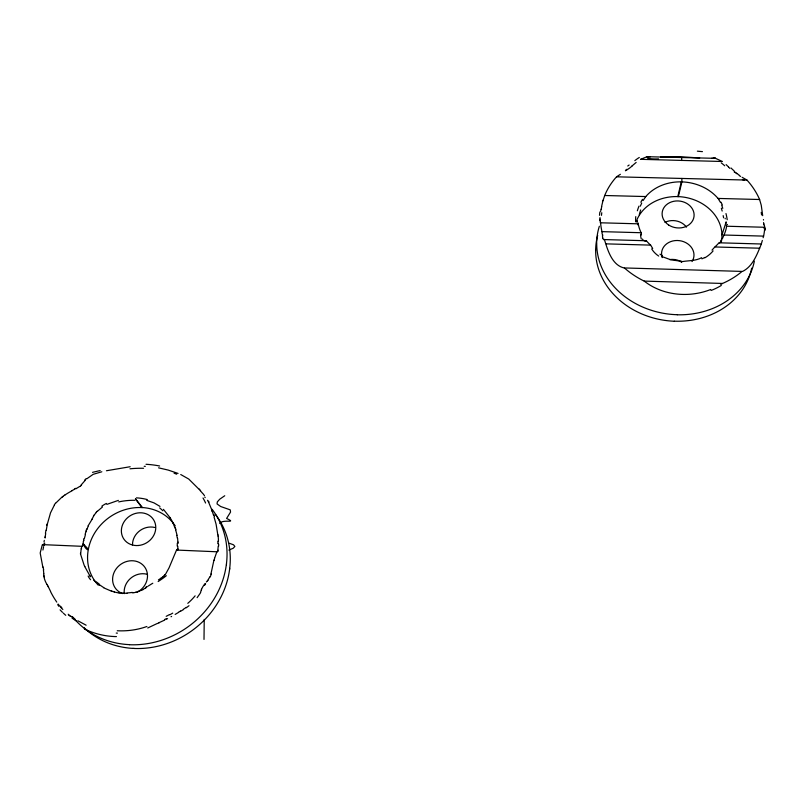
<?xml version="1.0" encoding="UTF-8"?>
<svg xmlns="http://www.w3.org/2000/svg" width="805" height="805" viewBox="0 0 805 805"><rect width="100%" height="100%" fill="white"/><g stroke="black" fill="none" stroke-linecap="round" stroke-linejoin="round"><path stroke-width="1.21" d="M595.589 250.375L595.599 249.48M80.721 553.458L81.194 548.436M218.316 544.25L218.326 543.617M204.007 639.422L204.229 619.437M599.997 217.571L599.956 219.413M218.225 546.082L217.873 549.795M177.804 546.263L177.905 549.825M761.288 244.136L762.335 240.443M229.797 568.32L229.667 569.397M226.527 563.661L226.396 564.758M600.671 211.333L601.013 209.34M46.308 530.092L47.093 525.353M141.901 507.563L135.431 498.768L142.475 507.593L141.942 507.563A48.733 43.641 -34.2 0 0 88.359 549.252C87.363 551.717 81.064 543.214 83.931 540.296M44.325 540.366L43.993 542.027M45.573 534.047L45.684 533.474M177.412 549.07L177.009 550.157A8.422 2.083 -83.7 0 1 176.828 550.107L176.768 550.087A2.415 0.584 -81.5 0 0 176.386 550.379L169.05 567.837L165.709 573.905A5.997 2.687 -50 0 1 164.955 574.79M601.526 206.784L602.623 202.075M636.282 221.456A43.983 37.171 7.8 0 1 677.79 196.591L681.302 181.87L681.885 181.89A44.728 37.604 7.7 0 1 718.05 198.443L718.241 198.765M721.26 242.194A43.983 37.171 7.8 0 0 721.934 235.432L721.964 234.939A43.983 37.171 7.8 0 0 678.363 196.611L681.885 181.89L681.855 178.448M636.695 221.898L637.037 220.671A9.378 1.509 -81.4 0 0 637.399 221.798M84.344 538.575L85.471 534.49M81.396 547.551L81.778 546.484A2.516 0.735 -89.3 0 1 82.16 546.233A8.191 2.385 -89.6 0 1 82.261 546.293L82.754 545.81M210.9 574.116L213.868 560.481A3.341 0.755 -77.9 0 1 214.039 559.867M722.477 238.491L723.977 235.02A44.979 37.825 7.7 0 0 726.623 226.225L764.75 227.272A82.895 69.713 7.7 0 1 763.603 236.117L763.14 237.727M603.096 200.365L604.706 195.504A82.774 69.602 7.7 0 1 616.539 176.818L620.383 174.293M86.306 531.652L86.477 531.089M43.54 544.019L43.057 544.744A8.362 2.908 -87.8 0 1 42.886 544.693L42.806 544.663A2.395 0.845 -88.8 0 0 42.293 544.844L40.27 552.612A3.29 1.147 84.5 0 0 40.25 553.367L42.836 567.112M86.91 529.68L88.258 525.846M721.964 234.939L725.919 222.633M200.576 592.46L200.948 591.061A6.239 1.872 -58.4 0 1 201.401 589.813M681.05 261.897C686.947 260.407 695.49 261.273 701.598 257.68M681.644 261.927L681.865 261.283M214.643 558.147L216.787 551.958A2.526 0.584 -85.1 0 1 217.119 551.717A8.05 1.852 -84.8 0 1 217.189 551.757L217.602 551.284A3.311 0.865 -87.6 0 0 217.712 550.912M214.412 558.781L214.593 558.278M201.32 589.864L201.552 589.28M640.317 206.181L641.706 203.081M759.689 248.212L714.83 246.964A44.859 37.724 7.7 0 0 718.966 242.798L761.379 243.996C757.153 254.078 752.896 266.435 742.482 271.466M209.964 576.692L207.942 580.033M92.062 519.104L93.672 515.945M721.189 241.108L719.59 242.979A23.234 3.733 -68.7 0 1 719.418 242.547M643.084 200.546L645.791 196.561A44.728 37.614 7.7 0 1 681.302 181.86M54.468 504.856L50.453 512.976A8.201 3.924 -65 0 0 50.212 513.962L47.586 523.21A12.065 6.209 -72.1 0 0 47.254 524.236M94.467 514.697L96.308 512.423M55.545 503.316L61.935 497.108M205.084 583.534L203.776 585.285A5.937 1.479 -59.5 0 0 202.82 586.805L202.458 587.419A6.601 1.791 -59.4 0 0 201.592 589.26M207.529 580.596L206.332 582.005M197.114 597.682L200.163 593.365A3.794 1.318 -54.8 0 0 200.556 592.47M714.568 247.266L712.002 250.134M81.144 484.952L85.239 480.313M164.965 574.81L163.727 576.058M79.816 486.401L75.942 488.756A5.454 2.586 -42.7 0 0 75.68 488.856M97.314 511.366L102.446 507.009M86.729 478.834L93.169 474.326L101.833 471.78M631.985 165.991L636.171 162.429M162.862 576.813L160.879 578.342M189.004 605.712L186.347 607.735M625.394 170.791L625.918 170.378M219.775 523.471C222.452 518.752 237.737 523.803 226.608 518.44L230.552 512.071L230.25 509.857L220.731 506.536L217.048 503.93L217.32 501.907L219.715 499.221L224.746 495.739M144.538 588.515L143.29 589.411M63.072 496.252L65.034 494.864M145.192 588.042L146.842 586.946M160.477 578.614L158.434 579.872M148.18 586.08L151.461 584.028A12.92 1.218 -31.2 0 1 152.799 583.243M710.755 289.478C689.161 298.071 662.787 295.646 644.272 281.146A82.472 69.361 7.7 0 1 624.418 267.944L742.069 271.416A82.482 69.371 7.7 0 1 722.508 283.461L720.747 284.537M175.148 614.416L178.609 612.374M183.369 609.657L180.27 611.428M171.032 616.751L171.626 616.429M71.927 490.637L74.372 489.37M167.601 618.602L166.464 619.186M164.753 620.041L159.038 622.678M106.854 504.383L118.365 500.378M157.367 623.442L147.718 627.981M228.851 550.097L233.249 548.215L234.849 546.464L233.541 544.814L229.345 543.264M135.804 592.208L142.213 590.045A8.302 3.562 -12.1 0 0 143.36 589.421M106.441 470.754L130.158 466.729M133.821 592.611L132.312 592.852M645.55 240.896L646.113 240.826A12.055 5.021 65.6 0 0 646.365 240.776A44.859 37.714 7.7 0 0 650.601 245.123L652.714 248.443M711.509 158.364L713.602 158.253M660.593 157.056L679.823 156.663L699.696 157.991M127.029 593.325L119.15 592.923M624.096 267.954C612.072 265.177 607.715 250.325 604.434 239.578L646.365 240.755M616.539 176.818L746.97 180.068A82.754 69.602 7.7 0 1 759.618 199.509A4.981 1.509 77.9 0 0 759.689 199.841L761.037 204.49A11.2 4.77 83.6 0 1 761.278 205.436L762.697 215.66M604.706 195.504L645.791 196.561M718.05 198.433L759.618 199.509M677.287 314.715L676.2 314.685A79.765 67.701 8 0 1 596.716 243.321L596.656 242.426A79.765 67.69 8 0 1 599.353 226.245M600.379 221.858L600.57 222.794L638.214 223.82A44.979 37.825 7.7 0 0 641.132 232.726L641.474 234.98M600.57 222.794A82.905 69.713 7.7 0 0 601.989 231.639L641.132 232.726M723.977 235.02L763.603 236.117M606.246 243.865L650.601 245.123M644.201 281.096L722.508 283.451M677.79 196.621L678.363 196.641M144.206 466.316L145.323 466.367M674.288 321.185L675.355 321.215A78.95 67.177 8.1 0 0 751.659 268.146M681.272 261.263L670.927 259.844L661.861 256.523M42.635 544.633L82.492 546.333M176.647 550.067L217.37 551.797M117.419 633.133L116.232 633.072M129.514 644.654L128.438 644.594A88.107 79.172 -34.6 0 1 72.44 616.63M134.073 648.387L133.006 648.337M648.578 156.693L650.259 156.905M644.815 240.886L643.276 240.272A2.023 0.815 68.5 0 1 642.471 239.045M158.575 467.836L168.215 470.08L178.056 473.431M114.37 592.007L113.032 591.645M146.691 500.338L154.047 502.904L159.974 506.405M111.261 591.101L105.183 588.465A8.07 2.214 28.6 0 1 103.563 587.68M180.733 474.517L188.752 479.056L199.127 489.37M86.125 625.203L77.854 620.766M734.12 171.878L734.563 172.119M742.15 177.311L746.97 180.068M740.64 176.436L739.322 175.621M74.875 618.954L70.347 615.885M103.734 587.62L99.729 584.933M69.029 614.899L68.184 614.225M735.941 173.055L736.706 173.689M95.855 581.985L95.463 581.653A12.8 2.626 35.4 0 1 94.427 580.727M94.386 580.717L93.793 580.163M726.13 164.602L728.384 166.856M163.445 509.354L170.046 517.655M62.85 609.496L60.697 607.222M729.843 168.376L728.606 167.088M202.9 493.676L200.093 490.497M83.197 543.767L88.309 549.241M203.393 494.23L204.5 495.639M59.268 605.541L58.141 604.062M90.663 576.772L89.838 575.645M89.627 575.354L84.787 566.609M56.763 602.11L55.324 599.926A42.283 13.303 71.6 0 1 50.514 591.544M718.855 199.761L720.566 202.568M46.992 584.511L47.867 585.949M177.533 548.467L178.006 549.252M207.529 500.277L208.344 501.777M48.37 586.885L50.564 591.393M208.807 502.702L211.564 509.313M173.115 523.26L175.098 528.221M721.743 205.184L722.779 208.364M212.138 510.934L213.546 515.24M175.631 529.861L177.09 535.265M600.299 221.506L600.027 220.54M214.019 516.86L216.012 523.964A5.585 0.986 77.5 0 1 216.213 524.951L217.833 534.912M764.619 226.336L764.639 226.447A9.62 1.64 -79.5 0 0 764.498 226.024L763.995 224.998A6.873 1.057 -88.1 0 1 763.854 224.565M602.502 237.727L603.599 239.719A23.848 5.323 85.1 0 0 604.092 239.286M763.724 223.83L763.704 223.679A7.014 0.956 -89.7 0 0 763.875 224.323M44.013 576.742L44.376 578.543A5.806 1.54 66.1 0 0 44.889 580.113L45.12 580.757A6.45 1.54 66.3 0 0 45.986 582.649A6.078 1.228 65.6 0 0 46.982 584.43M43.4 569.729L43.762 573.23A5.957 1.107 75.5 0 1 43.752 573.683M763.693 223.619L763.553 222.562M177.593 538.163L177.905 542.097M43.883 575.676L43.802 573.794M602.14 234.144L601.989 231.639M218.306 540.417L218.336 541.695M681.674 157.528L681.694 160.517M215.478 514.506A87.01 78.316 -34.8 0 1 229.717 568.31M229.586 569.397A87.031 78.337 -34.9 0 1 134.133 648.468M132.996 648.417A87.021 78.337 -34.9 0 1 83.931 627.568M226.316 564.758A88.117 79.172 -34.7 0 1 129.575 644.735M212.097 509.283A88.097 79.142 -34.6 0 1 226.457 563.661M142.475 507.553A48.743 43.641 -34.2 0 1 175.279 525.977M98.22 585.134A48.743 43.651 -34.2 0 1 88.248 549.845M132.513 544.874A17.187 15.426 -33 0 1 154.731 527.456M124.272 593.637A17.529 15.808 -36.9 0 1 146.741 574.186M122.551 593.567A18.082 16.231 -36.2 0 1 116.473 568.421A18.082 16.231 -36.2 0 1 143.904 566.026A18.082 16.231 -36.2 0 1 137.142 592.289M146.017 464.284A84.575 60.144 -15.8 0 1 159.621 466.004M174.081 473.209A48.914 6.963 14.3 0 1 176.677 474.185M199.298 489.088A14.42 1.238 49.3 0 1 200.586 490.597M204.792 497.077A11.713 0.775 55.3 0 1 205.205 497.621M203.021 497.993A99.901 51.933 -70.6 0 1 205.577 503.024M208.565 501.213A69.995 29.946 -83.5 0 1 209.038 502.139M211.624 509.877A15.365 1.469 72.9 0 1 212.158 511.396M213.899 514.496A25.337 5.394 75.9 0 1 214.442 516.287M217.994 534.852A32.26 14.52 85.7 0 1 218.175 536.311M218.155 536.311A23.335 9.871 85.5 0 1 218.457 540.447M217.903 541.614A34.957 18.475 84.5 0 1 217.903 543.496M218.678 544.341A36.879 23.878 82.2 0 1 218.588 546.192M218.175 550.177A8.714 3.049 89.7 0 1 217.954 551.334M214.13 560.32A6.49 1.057 -75.8 0 1 214.442 559.384M211.222 574.005A7.154 2.948 -67.8 0 1 210.246 576.863M207.992 580.325A6.591 2.586 -68.8 0 1 207.539 580.898M204.551 585.275A19.431 2.697 -55.8 0 1 205.607 583.937M195.122 595.841A43.339 29.03 -52.9 0 1 187.786 603.337M186.267 607.362A29.715 16.653 -47.7 0 1 183.349 609.264M178.791 612.042A22.792 3.824 -33.2 0 1 180.531 611.055M172.723 613.128A54.609 11.662 -28.1 0 1 169.775 614.799M169.312 614.658A66.594 25.68 -26.8 0 1 166.192 616.328M166.202 618.713A77.32 44.144 -26.1 0 1 164.522 619.558M157.599 623.513A13.031 2.385 -22.9 0 1 159.169 622.788M146.892 626.491A74.281 63.494 22.2 0 1 117.278 630.758M116.443 636.594A73.587 68.324 36.7 0 1 84.434 629.007M76.173 620.816A15.396 2.405 29 0 1 72.037 618.109M70.005 616.107A77.018 54.166 1.8 0 1 68.697 615.111M65.738 615.312A66.121 41.719 9.3 0 1 63.243 613.048M62.428 612.293A53.965 28.105 18.1 0 1 60.073 609.838M61.814 607.715A25.428 5.243 37.2 0 1 60.365 606.085M59.147 606.547A27.752 3.914 63.2 0 1 57.759 604.797M47.867 585.99A3.693 0.503 63.3 0 1 48.36 586.905M44.134 576.863A17.187 5.474 63.2 0 1 43.993 575.796M42.987 566.921A7.014 1.459 76.4 0 1 43.681 569.97M44.698 543.093A10.113 3.2 -85.4 0 1 44.013 545.609M43.601 546.696A34.786 0.906 -79.3 0 1 42.917 550.026M45.12 537.992A37.402 2.898 -78.1 0 1 45.422 536.472M45.603 534.319A33.991 0.755 -78.5 0 1 44.959 537.448M45.976 530.254A22.872 3.331 -79.2 0 1 45.402 533.363M46.69 525.403A18.344 10.455 -71 0 1 46.921 524.246M54.378 504.785A15.466 9.308 -61 0 1 55.485 503.236M62.035 497.279A69.572 59.52 -86.7 0 1 63.162 496.413M65.064 494.914A98.683 89.425 52.1 0 1 72.007 490.788M74.452 488.856A11.19 6.108 -46.9 0 1 75.841 488.343M81.547 484.922A13.393 4.87 -39.7 0 1 80.178 486.462M84.716 480.092A33.921 23.083 -20.2 0 1 86.216 478.573M92.515 472.354A50.001 3.472 -11.6 0 1 100.152 470.573M129.977 468.792A84.736 56.461 -14.2 0 1 143.582 468.279M177.291 543.274A29.825 22.278 76.2 0 1 177.201 546.092M178.076 542.107A32.059 26.424 71.6 0 1 178.096 543.405M176.778 535.335A22.711 12.779 78.7 0 1 177.271 538.163M175.339 527.879A13.152 2.314 72.1 0 1 175.983 529.801M173.216 523.27A6.692 1.218 63.7 0 0 172.693 522.204L170.821 518.943A9.64 1.519 58.5 0 0 170.066 517.625M159.672 507.905A29.101 17.066 60.6 0 1 162.852 510.793M136.427 497.852A44.315 28.678 -13.5 0 1 147.315 499.583M118.717 501.897A44.859 27.642 -11.7 0 1 134.898 500.297M101.802 506.184A30.027 26.877 -26.5 0 1 106.391 503.447M96.167 512.322A27.903 23.486 -31.5 0 1 97.184 511.256M93.571 515.935A10.143 5.554 -43.5 0 1 94.366 514.677M92.162 519.074A6.893 2.123 -55.5 0 1 91.599 520.06L88.721 524.82A12.598 7.436 -58.7 0 0 88.178 525.836M86.195 530.465A31.757 5.122 -74.8 0 1 86.668 528.935M85.139 534.279A22.681 1.892 -74 0 1 86.185 530.757M83.549 540.366A31.405 12.91 -72.1 0 1 83.982 538.595M82.814 544.049A5.716 0.795 -82 0 1 82.633 544.995M81.426 548.718A16.583 7.617 75.2 0 1 81.607 547.833M80.51 554.182A5.786 2.073 73.8 0 1 80.51 553.166M80.762 554.424A3.462 0.996 76.9 0 0 80.842 555.037L84.123 565.16A57.668 55.807 39.1 0 0 84.857 566.579M90.271 576.45A7.99 0.523 59 0 1 90.08 576.179M90.583 579.741A22.55 8.453 25.4 0 1 88.148 576.018M99.216 584.038A15.808 3.612 34.8 0 1 96.54 581.985M99.538 585.114A17.036 4.136 34.3 0 1 98.572 584.42M113.072 591.464A43.128 41.015 65 0 1 111.321 590.91M119.14 593.003A47.777 45.805 -61.3 0 1 114.38 591.967M132.272 592.4A48.562 45.05 -42.1 0 1 127.039 592.943M135.824 592.289A43.953 43.722 55.2 0 1 133.841 592.701M145.242 588.354A11.693 2.224 -27.4 0 1 145.866 587.932M145.544 587.479A17.76 1.489 -30.7 0 1 147.073 586.483M166.333 575.716A20.387 1.892 -31.1 0 1 158.152 581.542M160.879 578.242A8 3.602 -45.4 0 1 160.477 578.513M163.807 576.209A17.7 11.451 -53.3 0 1 162.932 576.974M674.288 321.245A78.95 67.167 8.1 0 1 595.66 250.375M595.67 249.48A78.95 67.157 8.1 0 1 597.682 235.452M754.345 261.192A79.765 67.701 8 0 1 677.287 314.785M664.98 222.351A15.637 13.222 7.6 0 1 686.474 227.121M669.639 259.572A15.848 13.574 8.6 0 1 681.503 261.877M662.183 257.62A16.271 13.836 8.3 0 1 679.5 240.655A16.271 13.836 8.3 0 1 692.038 261.555M602.693 237.787A8.453 1.902 80.1 0 1 602.432 235.452M602.714 235.613A29.473 8.503 79 0 1 602.643 234.637M721.29 285.473A61.23 54.257 -33.2 0 1 711.087 290.484M600.339 222.442A9.66 0.564 85.3 0 1 600.429 222.925M600.017 220.57A6.832 0.614 -84.6 0 1 599.977 220.127M600.027 219.785A6.973 0.664 -84.2 0 1 600.017 219.091M601.476 215.348A24.482 5.585 -76.5 0 1 601.778 212.711M599.494 215.317A30.489 10.324 -71.5 0 1 599.906 211.946M601.224 209.129A21.936 4.206 -75.7 0 1 601.717 206.654M602.492 201.944A15.959 3.713 -77.5 0 1 602.714 201.129M602.774 201.21A11.602 2.284 -77.1 0 1 603.046 200.244M629.138 165.025A19.179 1.006 -35.4 0 1 627.739 166.001M625.898 169.976A7.627 3.592 -52.3 0 1 626.914 169.281M626.783 170.026A8.905 3.592 -49.6 0 1 627.155 169.805M632.036 166.041A9.69 2.646 -41.5 0 1 627.638 169.402M634.833 160.638A32.955 25.418 -42.4 0 1 639.291 157.478M646.807 157.005A12.045 6.178 -34.9 0 1 648.387 156.955M658.53 158.887A33.055 10.636 -13.7 0 1 647.542 158.203M761.218 212.339A30.228 2.023 80.7 0 1 761.58 214.915M765.193 228.077A24.321 2.184 80.2 0 1 765.183 230.139M763.492 220.027A16.905 0.614 85 0 1 763.442 219.534M764.156 227.755A15.667 2.948 -76.9 0 1 764.176 228.69M721.25 162.912A31.989 25.237 31 0 1 724.721 165.79M734.08 170.801A9.418 3.079 43.9 0 1 731.021 167.973M734.593 171.898A7.507 4.84 52.2 0 1 736.022 172.864M739.242 175.178A14.48 5.273 45.4 0 1 736.766 173.306M744.031 180.33A31.707 9.358 42.1 0 1 742.381 179.515M702.443 151.632A32.683 4.236 6.3 0 1 697.371 151.159M713.461 157.951A11.713 8.271 33.2 0 1 715.424 157.961M637.983 223.468A13.806 1.469 80.2 0 1 637.993 222.874M726.955 224.535A13.947 3.522 -60.3 0 1 727.509 224.686M725.154 218.236A13.343 0.574 84.7 0 1 725.204 218.819M723.162 215.629A22.882 4.055 74.6 0 1 723.584 217.803M725.979 213.556A26.112 9.006 68.5 0 1 727.197 219.745M721.361 208.233A24.241 2.576 73.5 0 1 722.166 211.051M720.978 202.176A14.208 9.962 75.3 0 1 722.266 204.923M718.986 199.348A9.408 2.133 60.3 0 1 718.463 198.493M640.861 202.256A14.842 7.305 -70.3 0 1 642.521 199.338M637.349 210.789A24.643 10.878 -62.6 0 1 638.989 206.13M639.291 214.724A26.283 11.26 -62.2 0 1 640.689 209.944M635.618 219.352A22.922 11.622 -59.1 0 1 635.769 216.615M635.91 221.918A13.655 5.212 -66.6 0 1 635.578 220.137M658.691 256.06A21.031 18.364 24 0 1 651.688 248.896M662.354 255.567A26.454 23.999 29.1 0 1 659.999 254.189M641.313 239.025A12.206 6.983 63.4 0 1 640.569 234.476M645.499 240.705A24.472 10.274 72.4 0 1 644.765 240.615M637.812 224.223A10.686 1.057 78.3 0 1 638.063 224.977M704.798 257.439A28.034 23.999 -51 0 1 701.89 258.828M713.119 250.878A22.671 16.694 -43.1 0 1 704.868 257.801M721.733 239.015A9.68 1.459 -62.3 0 1 720.737 241.027M726.331 225.169A11.22 1.721 -73.7 0 1 726.372 225.823M726.352 223.096A10.254 1.006 86.2 0 1 726.09 221.757M640.639 159.33L722.417 161.493L715.514 158.333L646.979 156.703L640.639 159.33M138.43 545.498A17.73 15.828 -32.4 0 0 153.534 519.668A17.73 15.828 -32.4 0 0 123.739 522.344A17.73 15.828 -32.4 0 0 138.43 545.498M668.613 224.967A16.04 13.474 7.4 0 0 694.011 216.555A16.04 13.474 7.4 0 0 671.692 201.834A16.04 13.474 7.4 0 0 668.613 224.967"/></g></svg>
